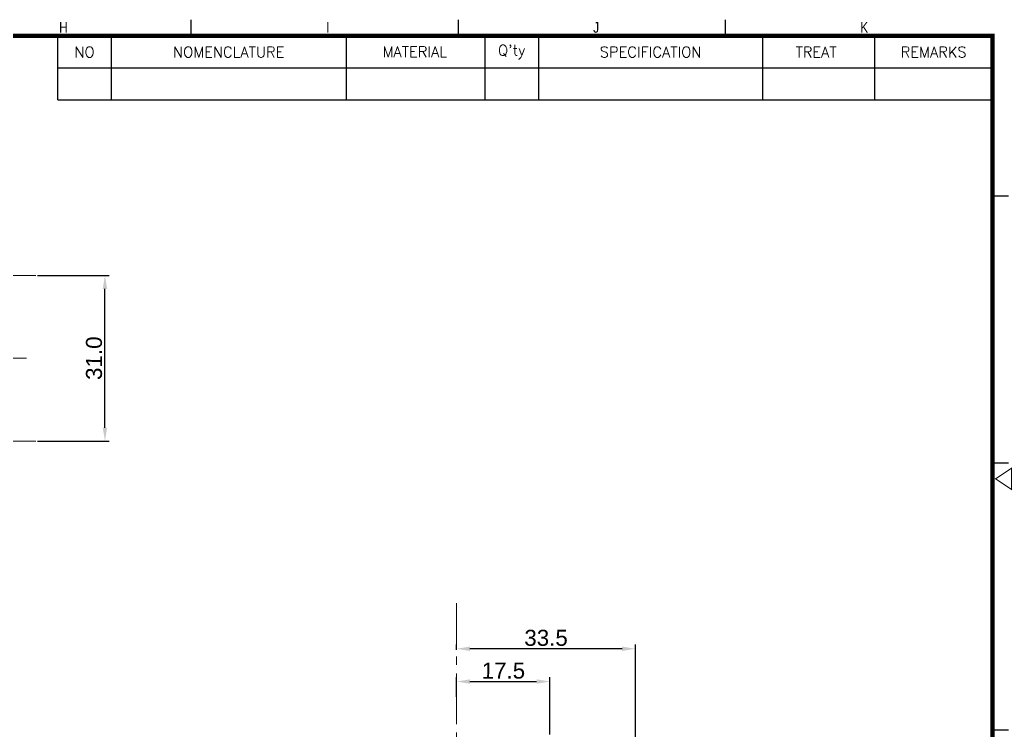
# Model space of a CAD drawing. Header units: millimetres. Extents: x 509 to 2357, y -197 to 647.
# Drawn here: x 2171.1 to 2356.9, y 513.7 to 646.8 of the extents above; entities that cross this region are included whole.
import ezdxf
from ezdxf.enums import TextEntityAlignment as Align

# ---------------------------------------------------------------- set-up
doc = ezdxf.new("R2010")
doc.units = ezdxf.units.MM
doc.header["$PDMODE"] = 3
doc.header["$PDSIZE"] = 0.7
doc.linetypes.add('CENTER', pattern=[17.8, 10.75, -2.35, 2.35, -2.35])
doc.linetypes.add('CENTER2', pattern=[28.575, 19.05, -3.175, 3.175, -3.175])
doc.layers.get('0').update_dxf_attribs({"linetype": 'CONTINUOUS'})
doc.layers.get('Defpoints').update_dxf_attribs({"linetype": 'CONTINUOUS'})
doc.layers.add('3', color=112, linetype='CENTER', lineweight=15)
doc.layers.add('Dim', color=1, linetype='CONTINUOUS')
doc.styles.add('OMI-1', font='arial.ttf', dxfattribs={"oblique": 1, "height": 3})
doc.styles.add('SIM', font='simplex')
doc.styles.get("Standard").update_dxf_attribs({"font": 'gulim.ttc', "width": 0.8})
doc.dimstyles.new('1', dxfattribs={"dimtxt": 5, "dimasz": 2.5, "dimexe": 0.8, "dimexo": 0.3, "dimgap": 0.5, "dimtad": 1, "dimtoh": 1, "dimdec": 1, "dimzin": 0, "dimdsep": 46, "dimtxsty": 'OMI-1', "dimcen": 0, "dimclrd": 256, "dimclre": 256, "dimclrt": 256, "dimadec": 0, "dimazin": 0, "dimtfac": 0.8, "dimtdec": 1, "dimtix": 1, "dimtmove": 0, "dimatfit": 3, "dimfxl": 1, "dimtolj": 1, "dimtzin": 0, "dimarcsym": 0})

# ---------------------------------------------------------------- blocks, each defined once
blk = doc.blocks.new('*D4155')
at = {"layer": 'Defpoints', "color": 0}
for p in [(2270.35, 522.78), (2252.85, 519.63), (2270.35, 512.57)]:
    blk.add_point(p, dxfattribs=at)
at = {"layer": 'Dim', "lineweight": -2}
for p, q in [((2252.85, 519.93), (2252.85, 523.58)), ((2255.35, 522.78), (2267.85, 522.78)), ((2270.35, 512.87), (2270.35, 523.58))]:
    blk.add_line(p, q, dxfattribs=at)
at = {"layer": 'Dim'}
for points in [[(2255.35, 523.19), (2255.35, 522.36), (2252.85, 522.78)], [(2267.85, 522.36), (2267.85, 523.19), (2270.35, 522.78)]]:
    blk.add_solid(points, dxfattribs=at)
at = {"layer": 'Dim', "insert": (2261.6, 524.81), "char_height": 3, "attachment_point": 5, "style": 'OMI-1'}
blk.add_mtext('\\A1;17.5', dxfattribs=at)
blk = doc.blocks.new('*D4156')
at = {"layer": 'Defpoints', "color": 0}
for p in [(2252.85, 528.92), (2252.85, 528.4), (2286.34, 495.67)]:
    blk.add_point(p, dxfattribs=at)
at = {"layer": 'Dim', "lineweight": -2}
for p, q in [((2252.85, 528.7), (2252.85, 529.72)), ((2286.34, 495.97), (2286.34, 529.72)), ((2283.84, 528.92), (2255.35, 528.92))]:
    blk.add_line(p, q, dxfattribs=at)
at = {"layer": 'Dim'}
for points in [[(2255.35, 529.33), (2255.35, 528.5), (2252.85, 528.92)], [(2283.84, 528.5), (2283.84, 529.33), (2286.34, 528.92)]]:
    blk.add_solid(points, dxfattribs=at)
at = {"layer": 'Dim', "insert": (2269.59, 530.95), "char_height": 3, "attachment_point": 5, "style": 'OMI-1'}
blk.add_mtext('\\A1;33.5', dxfattribs=at)
blk = doc.blocks.new('*D4174')
at = {"layer": 'Defpoints', "color": 0}
for p in [(2174.08, 598.84), (2187.01, 598.84), (2174.08, 567.84)]:
    blk.add_point(p, dxfattribs=at)
at = {"layer": 'Dim', "lineweight": -2}
for p, q in [((2174.38, 598.84), (2187.81, 598.84)), ((2187.01, 570.34), (2187.01, 596.34)), ((2174.38, 567.84), (2187.81, 567.84))]:
    blk.add_line(p, q, dxfattribs=at)
at = {"layer": 'Dim'}
for points in [[(2187.43, 596.34), (2186.6, 596.34), (2187.01, 598.84)], [(2186.6, 570.34), (2187.43, 570.34), (2187.01, 567.84)]]:
    blk.add_solid(points, dxfattribs=at)
at = {"layer": 'Dim', "insert": (2184.98, 583.34), "char_height": 3, "attachment_point": 5, "rotation": 90, "style": 'OMI-1'}
blk.add_mtext('\\A1;31.0', dxfattribs=at)

msp = doc.modelspace()

# ---------------------------------------------------------------- linework, layer by layer
for p, q in [((2203.19, 643.76), (2203.19, 646.76)), ((2253.19, 643.76), (2253.19, 646.76)), ((2303.19, 643.76), (2303.19, 646.76)), ((2178.19, 631.76), (2178.19, 643.76)), ((2188.19, 643.76), (2188.19, 631.76)), ((2232.19, 643.76), (2232.19, 631.76)), ((2258.19, 631.76), (2258.19, 643.76)), ((2268.19, 643.76), (2268.19, 631.76)), ((2310.19, 631.76), (2310.19, 643.76)), ((2331.19, 631.76), (2331.19, 643.76)), ((2178.19, 637.76), (2353.19, 637.76)), ((2178.19, 631.76), (2353.19, 631.76)), ((2353.19, 613.76), (2356.19, 613.76)), ((2353.19, 563.76), (2356.19, 563.76)), ((2353.19, 513.76), (2356.19, 513.76))]:
    msp.add_line(p, q)
for points, const_width in [([(2353.19, 643.76), (1803.19, 643.76), (1803.19, 263.76), (2353.19, 263.76)], 0.8), ([(2353.79, 560.76), (2356.79, 558.76), (2356.79, 562.76)], 0.2)]:
    msp.add_lwpolyline(points, close=True, dxfattribs=dict(const_width=const_width))
at = {"layer": '3', "linetype": 'CENTER', "ltscale": 0.5}
for p, q in [((2174.08, 598.84), (2153.96, 598.84)), ((2172.33, 583.34), (2152.21, 583.34)), ((2174.08, 567.84), (2153.96, 567.84))]:
    msp.add_line(p, q, dxfattribs=at)
at = {"layer": '3', "linetype": 'CENTER2', "ltscale": 0.5}
msp.add_line((2252.85, 329.05), (2252.85, 537.48), dxfattribs=at)

# ---------------------------------------------------------------- texts
at = {"width": 0.85}
for s, p in [('H', (2178.44, 644.34)), ('I', (2228.44, 644.34)), ('J', (2278.44, 644.34)), ('K', (2328.44, 644.34))]:
    msp.add_text(s, height=2, dxfattribs=at).set_placement(p)
at = {"style": 'SIM'}
for s, p in [('NO', (2183.19, 640.73)), ('NOMENCLATURE', (2210.19, 640.73)), ("Q'ty", (2263.19, 640.73)), ('SPECIFICATION', (2289.19, 640.73)), ('TREAT', (2320.19, 640.73)), ('REMARKS', (2342.19, 640.73))]:
    msp.add_text(s, height=2, dxfattribs=at).set_placement(p, align=Align.MIDDLE)
msp.add_text('MATERIAL', height=2, dxfattribs=at).set_placement((2245.04, 639.79), align=Align.CENTER)

# ---------------------------------------------------------------- dimensions: what is measured, and where the dimension line sits
at = {"layer": 'Dim'}
dim = msp.add_linear_dim(base=(2187.01, 598.84), p1=(2174.08, 567.84), p2=(2174.08, 598.84), angle=90, dimstyle='1', dxfattribs=at)
dim.commit()
dim.dimension.update_dxf_attribs({"geometry": '*D4174', "text_midpoint": (2184.98, 583.34)})
for base, p1, p2, picture, middle in [((2252.85, 528.92), (2286.34, 495.67), (2252.85, 528.4), '*D4156', (2269.59, 530.95)), ((2270.35, 522.78), (2252.85, 519.63), (2270.35, 512.57), '*D4155', (2261.6, 524.81))]:
    dim = msp.add_linear_dim(base=base, p1=p1, p2=p2, dimstyle='1', dxfattribs=at)
    dim.commit()
    dim.dimension.update_dxf_attribs({"geometry": picture, "text_midpoint": middle})

doc.saveas('drawing.dxf')
